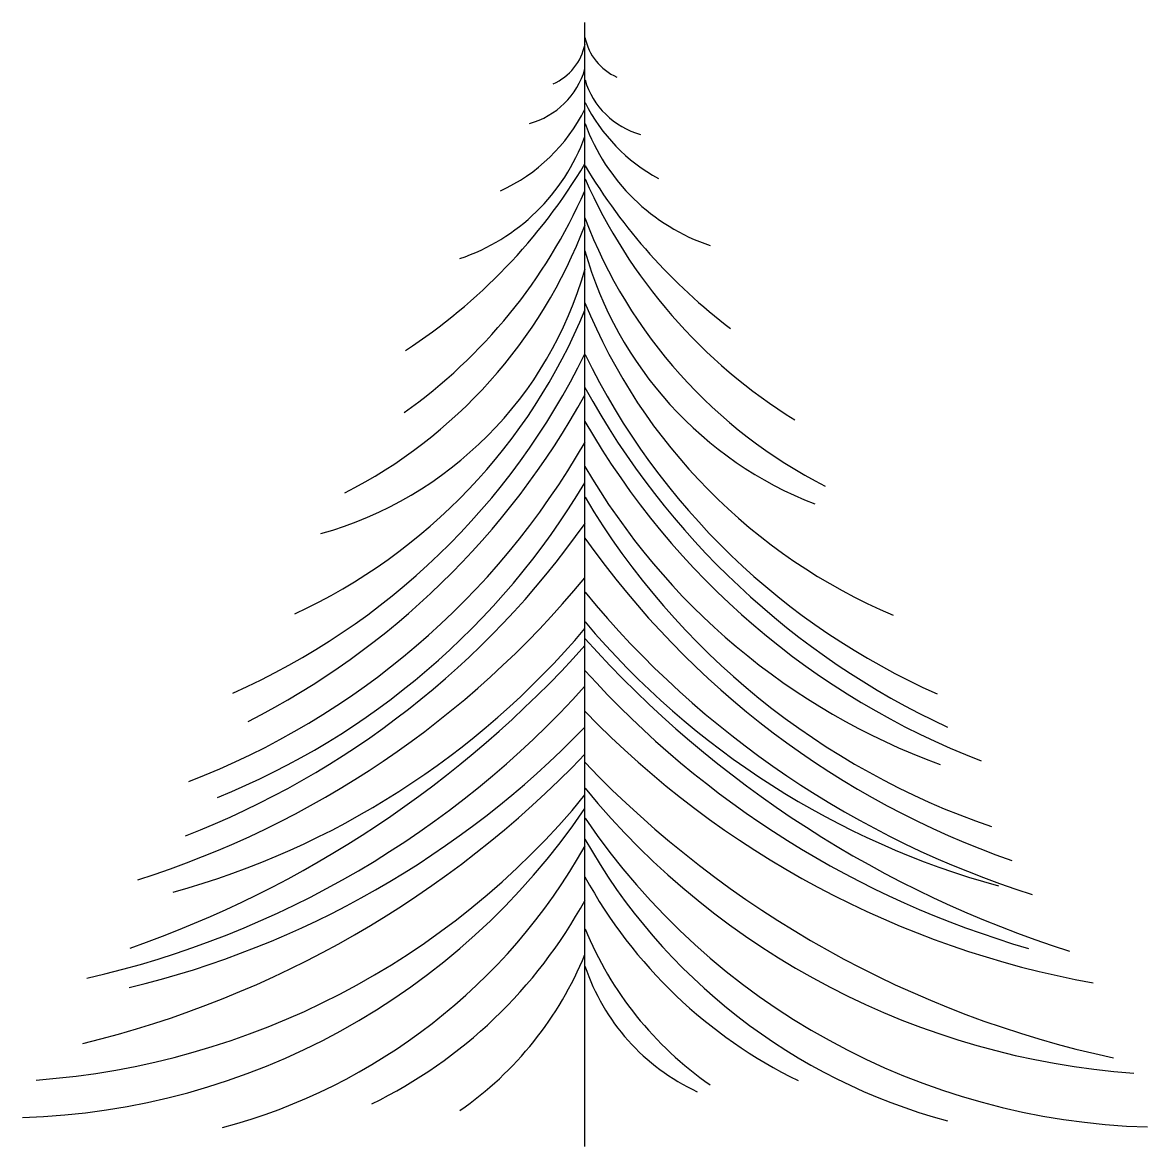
# Model space of a CAD drawing. Header units: metres. Extents: x -5 to 5, y 0 to 10.
import ezdxf

# ---------------------------------------------------------------- set-up
doc = ezdxf.new("R2010")
doc.units = ezdxf.units.M
doc.header["$LTSCALE"] = 0.2

msp = doc.modelspace()

# ---------------------------------------------------------------- linework, layer by layer
msp.add_line((0, 0), (0, 10))
for centre, radius, start, end in [((0.484, 9.965), 0.494, 191.4065, 245.8817), ((-0.484, 9.905), 0.494, 294.1183, 348.5935), ((-0.683, 9.788), 0.712, 285.4019, 343.5776), ((0.683, 9.691), 0.712, 196.4224, 254.5981), ((-1.404, 9.931), 1.57, 294.5519, 333.3841), ((1.404, 9.991), 1.57, 206.6159, 241.4523), ((1.686, 9.715), 1.793, 199.9734, 251.3942), ((-1.686, 9.599), 1.793, 288.6058, 340.0266), ((-4.393, 11.368), 5.117, 303.1307, 329.1476), ((4.393, 11.35), 5.117, 210.8524, 232.7428), ((4.379, 10.537), 4.784, 203.7727, 238.3447), ((-4.379, 10.431), 4.784, 305.3841, 336.2273), ((4.148, 9.829), 4.435, 200.7049, 243.0601), ((-4.148, 9.769), 4.435, 296.9399, 339.2951), ((3.276, 8.889), 3.403, 195.6693, 248.7965), ((-3.276, 8.727), 3.403, 285.7923, 344.3307), ((-4.731, 9.374), 5.109, 294.8756, 337.8306), ((4.731, 9.434), 5.109, 202.1694, 247.0917), ((-5.7, 9.833), 6.341, 293.8583, 334.0001), ((5.7, 9.826), 6.341, 205.9999, 246.1417), ((6.221, 10.164), 7.096, 208.7453, 245.0249), ((-6.221, 10.103), 7.096, 297.0272, 331.2547), ((6.008, 9.9), 6.928, 209.851, 249.0099), ((-6.008, 9.716), 6.928, 290.9901, 330.149), ((5.236, 9.083), 6.051, 210.079, 249.9277), ((-5.794, 9.363), 6.747, 291.9546, 329.1751), ((5.794, 9.233), 6.747, 210.8249, 251.1798), ((-6.366, 10.024), 7.785, 291.1576, 324.8626), ((6.366, 9.894), 7.785, 215.1374, 250.7402), ((-6.533, 10.444), 8.465, 287.5565, 320.5094), ((6.533, 10.314), 8.465, 219.4906, 252.4435), ((-5.632, 9.37), 7.375, 285.4767, 319.7832), ((5.632, 9.43), 7.375, 220.2168, 254.6518), ((7.256, 11.043), 9.759, 221.9684, 252.4383), ((-7.256, 10.982), 9.759, 289.1843, 318.0316), ((6.322, 9.941), 8.517, 222.0812, 253.8127), ((-6.322, 9.802), 8.517, 282.8174, 317.9188), ((6.009, 9.679), 8.357, 224.0272, 259.7541), ((-6.009, 9.54), 8.357, 283.5001, 315.9728), ((-6.64, 9.854), 9.197, 283.6614, 316.2172), ((6.64, 9.779), 9.197, 223.7828, 257.8468), ((-5.389, 7.534), 6.961, 274.1569, 320.7285), ((5.389, 7.595), 6.961, 219.2715, 265.8431), ((-5.19, 6.527), 6.271, 271.6836, 325.8507), ((5.19, 6.442), 6.271, 214.1493, 268.3164), ((4.593, 5.317), 5.269, 209.3413, 254.9579), ((-4.593, 5.256), 5.269, 285.0421, 330.6587), ((3.794, 4.472), 4.324, 208.6625, 243.9953), ((-3.794, 4.265), 4.324, 296.0047, 331.3375), ((2.905, 3.125), 3.138, 202.2361, 235.1962), ((-2.905, 2.896), 3.138, 304.8038, 337.7639), ((1.797, 2.206), 1.895, 198.49, 245.0729)]:
    msp.add_arc(centre, radius, start, end)

doc.saveas('drawing.dxf')
